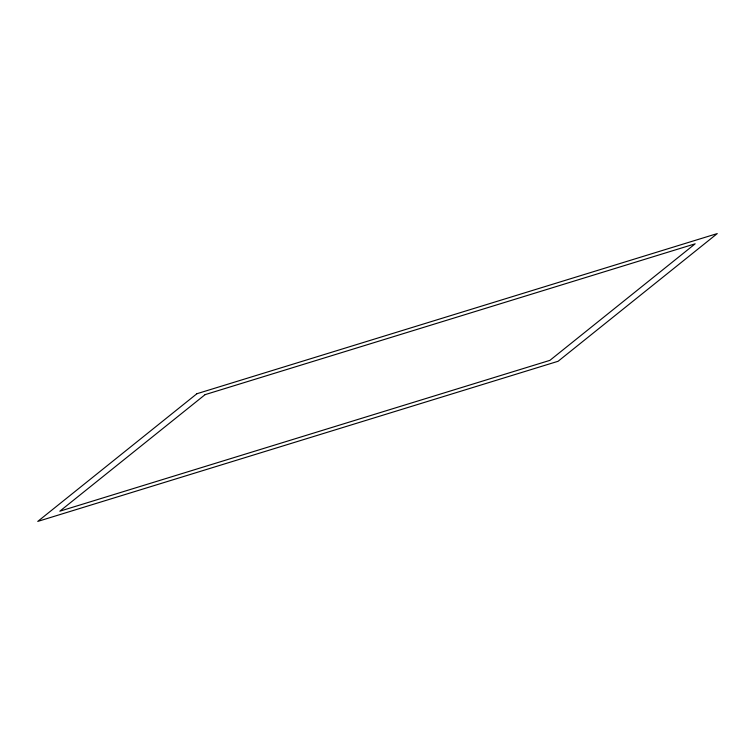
<?xml version="1.0" encoding="UTF-8"?>
<svg xmlns="http://www.w3.org/2000/svg" width="755" height="755" viewBox="0 0 755 755"><rect width="100%" height="100%" fill="white"/><g stroke="black" fill="none" stroke-linecap="round" stroke-linejoin="round"><path stroke-width="1.13" d="M196.904 393.723L37.75 521.412L558.096 361.277L717.25 233.588L196.904 393.723M205.096 394.639L59.824 511.192L549.904 360.361L695.176 243.808L205.096 394.639"/></g></svg>
